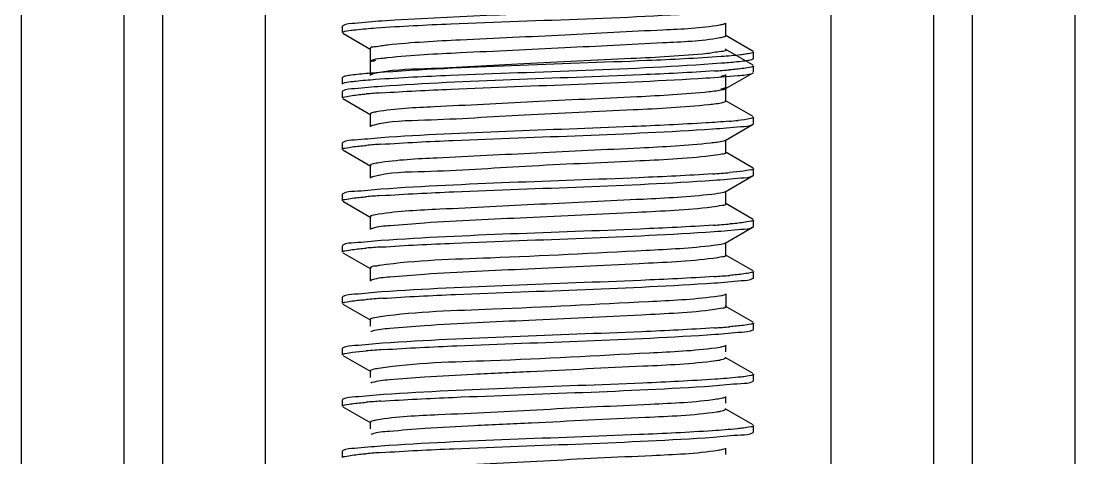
# Model space of a CAD drawing. Extents: x 27938 to 1507990, y 110129 to 923079.
# Drawn here: x 532387.5 to 532875.7, y 343133.7 to 343336.1 of the extents above; entities that cross this region are included whole.
import ezdxf

# ---------------------------------------------------------------- set-up
doc = ezdxf.new("R2010")
doc.units = 0
doc.header["$LTSCALE"] = 1000
doc.header["$MEASUREMENT"] = 0

msp = doc.modelspace()

# ---------------------------------------------------------------- linework, layer by layer
at = {"linetype": 'Continuous'}
for p, q in [((532387.5, 346328.15), (532387.5, 341587.12)), ((532435.13, 346328.15), (532435.13, 341587.12)), ((532452.99, 346328.15), (532452.99, 341587.12)), ((532500.61, 346328.15), (532500.61, 341587.12)), ((532762.55, 346328.15), (532762.55, 341587.12)), ((532810.18, 346328.15), (532810.18, 341587.12)), ((532828.04, 346328.15), (532828.04, 341587.12)), ((532875.66, 346328.15), (532875.66, 341587.12)), ((532713.95, 343329.29), (532713.95, 343335.24)), ((532536.56, 343334.01), (532536.33, 343333.75)), ((532536.33, 343330.78), (532536.33, 343333.75)), ((532536.33, 343330.78), (532536.33, 343333.75)), ((532536.56, 343330.52), (532549.48, 343323.03)), ((532726.61, 343322.11), (532713.68, 343329.59)), ((532549.22, 343323.34), (532549.22, 343317.38)), ((532726.61, 343315.65), (532713.68, 343323.13)), ((532726.83, 343318.87), (532726.83, 343321.85)), ((532726.83, 343318.87), (532726.83, 343321.85)), ((532549.22, 343316.88), (532549.22, 343310.93)), ((532726.61, 343318.61), (532726.83, 343318.87)), ((532726.83, 343312.41), (532726.83, 343315.39)), ((532726.83, 343312.41), (532726.83, 343315.39)), ((532536.56, 343310.2), (532536.33, 343309.94)), ((532713.68, 343304.67), (532726.61, 343312.15)), ((532713.95, 343305.48), (532713.95, 343311.43)), ((532726.45, 343312.07), (532726.61, 343312.15)), ((532536.33, 343306.96), (532536.33, 343309.94)), ((532536.33, 343306.96), (532536.33, 343309.94)), ((532536.56, 343303.74), (532536.33, 343303.48)), ((532536.33, 343300.51), (532536.33, 343303.48)), ((532536.33, 343300.51), (532536.33, 343303.48)), ((532536.56, 343300.25), (532549.48, 343292.76)), ((532713.68, 343304.67), (532713.61, 343304.63)), ((532713.95, 343299.02), (532713.95, 343304.97)), ((532713.95, 343299.02), (532713.61, 343298.68)), ((532726.61, 343291.84), (532713.68, 343299.32)), ((532549.22, 343293.07), (532549.22, 343287.11)), ((532726.83, 343288.6), (532726.83, 343291.58)), ((532726.83, 343288.6), (532726.83, 343291.58)), ((532713.68, 343280.86), (532726.61, 343288.34)), ((532726.61, 343288.34), (532726.83, 343288.6)), ((532713.95, 343275.21), (532713.95, 343281.16)), ((532536.56, 343279.93), (532536.33, 343279.67)), ((532536.33, 343276.69), (532536.33, 343279.67)), ((532536.33, 343276.69), (532536.33, 343279.67)), ((532536.56, 343276.43), (532549.48, 343268.95)), ((532726.61, 343268.03), (532713.68, 343275.51)), ((532549.22, 343269.25), (532549.22, 343263.3)), ((532726.83, 343264.79), (532726.83, 343267.76)), ((532726.83, 343264.79), (532726.83, 343267.76)), ((532713.68, 343257.05), (532726.61, 343264.53)), ((532726.61, 343264.53), (532726.83, 343264.79)), ((532713.95, 343251.39), (532713.95, 343257.35)), ((532536.56, 343256.12), (532536.33, 343255.86)), ((532536.33, 343252.88), (532536.33, 343255.86)), ((532536.33, 343252.88), (532536.33, 343255.86)), ((532536.56, 343252.62), (532549.48, 343245.14)), ((532726.61, 343244.21), (532713.68, 343251.7)), ((532549.22, 343245.44), (532549.22, 343239.49)), ((532726.83, 343240.98), (532726.83, 343243.95)), ((532726.83, 343240.98), (532726.83, 343243.95)), ((532713.68, 343233.23), (532726.61, 343240.71)), ((532726.61, 343240.71), (532726.83, 343240.98)), ((532536.56, 343232.31), (532536.33, 343232.05)), ((532536.33, 343229.07), (532536.33, 343232.05)), ((532536.33, 343229.07), (532536.33, 343232.05)), ((532713.95, 343227.58), (532713.95, 343233.53)), ((532536.56, 343228.81), (532549.48, 343221.33)), ((532726.61, 343220.4), (532713.68, 343227.88)), ((532549.22, 343221.63), (532549.22, 343215.67)), ((532726.83, 343217.16), (532726.83, 343220.14)), ((532726.83, 343217.16), (532726.83, 343220.14)), ((532726.61, 343216.9), (532726.83, 343217.16)), ((532536.56, 343208.49), (532536.33, 343208.23)), ((532536.33, 343205.26), (532536.33, 343208.23)), ((532536.33, 343205.26), (532536.33, 343208.23)), ((532713.94, 343209.68), (532713.94, 343203.73)), ((532536.56, 343205), (532549.48, 343197.51)), ((532726.61, 343196.59), (532713.68, 343204.07)), ((532549.22, 343197.81), (532549.22, 343194.82)), ((532726.61, 343193.09), (532726.83, 343193.35)), ((532726.83, 343193.35), (532726.83, 343196.33)), ((532726.83, 343193.35), (532726.83, 343196.33)), ((532549.61, 343192.23), (532549.48, 343192.16)), ((532550.07, 343192.4), (532549.61, 343192.23)), ((532536.56, 343184.68), (532536.33, 343184.42)), ((532536.33, 343181.44), (532536.33, 343184.42)), ((532536.33, 343181.44), (532536.33, 343184.42)), ((532713.95, 343182.93), (532713.95, 343185.91)), ((532536.56, 343181.18), (532549.48, 343173.7)), ((532726.61, 343172.77), (532713.68, 343180.26)), ((532549.22, 343174), (532549.22, 343171.03)), ((532549.59, 343168.41), (532549.48, 343168.35)), ((532550, 343168.57), (532549.59, 343168.41)), ((532726.61, 343169.28), (532726.83, 343169.54)), ((532726.83, 343169.54), (532726.83, 343172.51)), ((532726.83, 343169.54), (532726.83, 343172.51)), ((532536.56, 343160.87), (532536.33, 343160.61)), ((532536.33, 343157.63), (532536.33, 343160.61)), ((532536.33, 343157.63), (532536.33, 343160.61)), ((532713.95, 343159.13), (532713.95, 343162.1)), ((532536.56, 343157.37), (532549.48, 343149.89)), ((532726.61, 343148.96), (532713.68, 343156.44)), ((532549.22, 343150.19), (532549.22, 343147.21)), ((532549.95, 343144.74), (532549.48, 343144.54)), ((532726.61, 343145.46), (532726.83, 343145.72)), ((532726.83, 343145.72), (532726.83, 343148.7)), ((532726.83, 343145.72), (532726.83, 343148.7)), ((532536.56, 343137.06), (532536.33, 343136.79)), ((532536.33, 343133.82), (532536.33, 343136.79)), ((532536.33, 343133.82), (532536.33, 343136.79)), ((532713.95, 343135.32), (532713.95, 343138.28))]:
    msp.add_line(p, q, dxfattribs=at)
for centre, radius, start, end in [((532681.35, 343723.36), 411.26, 273.8184, 274.8056), ((532581.54, 342896.12), 407.66, 93.8401, 94.808), ((532698.42, 343495.72), 206.72, 274.7435, 275.8811), ((532581.52, 342872.47), 407.5, 93.846, 94.8037), ((532680.21, 343690), 425.57, 273.7257, 274.8047), ((532581.65, 342846.99), 409.18, 93.8348, 94.8035), ((532680.65, 343660.65), 420.01, 273.7603, 274.8059), ((532581.72, 342822.29), 410.06, 93.8289, 94.8034), ((532681.04, 343631.91), 415.07, 273.7925, 274.8061), ((532582.42, 342789.69), 418.88, 93.7677, 94.8057), ((532680.96, 343604.28), 411.26, 273.8662, 274.8539), ((532582.98, 342758.9), 425.88, 93.7244, 94.8042), ((532581.51, 342753.47), 407.44, 93.8464, 94.8037), ((532581.65, 342727.97), 409.13, 93.8351, 94.8035)]:
    msp.add_arc(centre, radius, start, end, dxfattribs=at)
for points, knots in [([(532551.93, 343332.98), (532563.46, 343333.81), (532616.76, 343336.41), (532670.15, 343337.45), (532711.83, 343340.53)], [0, 0, 0, 0, 0.21664, 1, 1, 1, 1]), ([(532685.03, 343341.96), (532673.88, 343341.43), (532630.41, 343339.55), (532586.9, 343338.32), (532554.62, 343336.14)], [0, 0, 0, 0, 0.256445, 1, 1, 1, 1]), ([(532554.62, 343336.14), (532550.44, 343335.86), (532544.58, 343335.05), (532538.19, 343334.95), (532536.56, 343334.01)], [0, 0, 0, 0, 0.690599, 1, 1, 1, 1]), ([(532713.68, 343334.94), (532713.4, 343334.78), (532712.56, 343334.53), (532711.72, 343334.35), (532711.2, 343334.26)], [0, 0, 0, 0, 0.378304, 1, 1, 1, 1]), ([(532536.33, 343330.78), (532536.33, 343330.9), (532537.76, 343331.79), (532539.06, 343331.7), (532540.33, 343331.88)], [0, 0, 0, 0, 0.088697, 1, 1, 1, 1]), ([(532540.33, 343331.88), (532541.06, 343331.98), (532544.92, 343332.45), (532548.8, 343332.75), (532551.93, 343332.98)], [0, 0, 0, 0, 0.191577, 1, 1, 1, 1]), ([(532711.2, 343334.26), (532702.51, 343332.7), (532678.41, 343331.76), (532638.4, 343329.51), (532595.87, 343327.61), (532568.51, 343326.22), (532557.31, 343325.03)], [0, 0, 0, 0, 0.17175, 0.467319, 0.780864, 1, 1, 1, 1]), ([(532557.31, 343325.03), (532555.29, 343324.81), (532553.36, 343324.22), (532549.22, 343324.07), (532549.22, 343323.34)], [0, 0, 0, 0, 0.733425, 1, 1, 1, 1]), ([(532711.2, 343328.31), (532702.51, 343326.75), (532678.41, 343325.8), (532638.4, 343323.55), (532595.87, 343321.66), (532568.51, 343320.27), (532557.31, 343319.08)], [0, 0, 0, 0, 0.17175, 0.467319, 0.780864, 1, 1, 1, 1]), ([(532713.94, 343329.29), (532713.94, 343329.01), (532712.67, 343328.61), (532711.89, 343328.43), (532711.2, 343328.31)], [0, 0, 0, 0, 0.286254, 1, 1, 1, 1]), ([(532705.44, 343321.09), (532693.72, 343319.88), (532665.33, 343318.43), (532621.69, 343316.65), (532582, 343313.96), (532558.45, 343313.6), (532550.62, 343311.62)], [0, 0, 0, 0, 0.227857, 0.549507, 0.843778, 1, 1, 1, 1]), ([(532713.94, 343322.83), (532713.95, 343322.06), (532709.58, 343321.95), (532707.56, 343321.32), (532705.44, 343321.09)], [0, 0, 0, 0, 0.266085, 1, 1, 1, 1]), ([(532723.01, 343320.77), (532722.3, 343320.67), (532718.58, 343320.21), (532714.85, 343319.91), (532711.83, 343319.69)], [0, 0, 0, 0, 0.191294, 1, 1, 1, 1]), ([(532726.83, 343321.85), (532726.83, 343321.48), (532724.96, 343321.16), (532723.97, 343320.91), (532723.01, 343320.77)], [0, 0, 0, 0, 0.274675, 1, 1, 1, 1]), ([(532551.73, 343317.82), (532551.1, 343317.7), (532550.38, 343317.53), (532549.23, 343317.14), (532549.22, 343316.88)], [0, 0, 0, 0, 0.711183, 1, 1, 1, 1]), ([(532557.31, 343319.08), (532556.32, 343318.97), (532553.73, 343318.59), (532550.92, 343318.52), (532549.48, 343317.68)], [0, 0, 0, 0, 0.373138, 1, 1, 1, 1]), ([(532551.73, 343309.15), (532563.23, 343309.99), (532616.58, 343312.59), (532670.01, 343313.63), (532711.77, 343316.71)], [0, 0, 0, 0, 0.216028, 1, 1, 1, 1]), ([(532711.83, 343319.69), (532700.43, 343318.85), (532647.12, 343316.25), (532593.74, 343315.17), (532551.93, 343312.14)], [0, 0, 0, 0, 0.214363, 1, 1, 1, 1]), ([(532711.77, 343316.71), (532712.92, 343316.79), (532716.67, 343317.09), (532720.41, 343317.43), (532722.99, 343317.79)], [0, 0, 0, 0, 0.307523, 1, 1, 1, 1]), ([(532726.83, 343315.39), (532726.83, 343314.96), (532724.56, 343314.67), (532723.41, 343314.36), (532722.26, 343314.21)], [0, 0, 0, 0, 0.271575, 1, 1, 1, 1]), ([(532722.99, 343317.79), (532723.78, 343317.9), (532724.99, 343318.11), (532726.22, 343318.39), (532726.61, 343318.61)], [0, 0, 0, 0, 0.642865, 1, 1, 1, 1]), ([(532540.33, 343311.04), (532539.5, 343310.93), (532538.25, 343310.71), (532536.96, 343310.43), (532536.56, 343310.2)], [0, 0, 0, 0, 0.644494, 1, 1, 1, 1]), ([(532551.93, 343312.14), (532550.74, 343312.05), (532546.87, 343311.75), (532542.99, 343311.41), (532540.33, 343311.04)], [0, 0, 0, 0, 0.307193, 1, 1, 1, 1]), ([(532550.62, 343311.62), (532550.39, 343311.57), (532550, 343311.46), (532549.63, 343311.31), (532549.48, 343311.23)], [0, 0, 0, 0, 0.587412, 1, 1, 1, 1]), ([(532708.73, 343313.02), (532697.45, 343312.25), (532645.99, 343309.77), (532594.46, 343308.58), (532554.34, 343305.85)], [0, 0, 0, 0, 0.219473, 1, 1, 1, 1]), ([(532704.81, 343309.78), (532709.74, 343310.09), (532716.85, 343310.9), (532724.33, 343311.14), (532726.45, 343312.07)], [0, 0, 0, 0, 0.681451, 1, 1, 1, 1]), ([(532713.68, 343311.13), (532713.44, 343310.99), (532712.74, 343310.76), (532712.04, 343310.61), (532711.6, 343310.52)], [0, 0, 0, 0, 0.385895, 1, 1, 1, 1]), ([(532536.33, 343306.96), (532536.33, 343307.09), (532537.74, 343307.97), (532539.03, 343307.88), (532540.28, 343308.06)], [0, 0, 0, 0, 0.088945, 1, 1, 1, 1]), ([(532554.34, 343305.85), (532550.23, 343305.57), (532544.46, 343304.77), (532538.16, 343304.67), (532536.56, 343303.74)], [0, 0, 0, 0, 0.690338, 1, 1, 1, 1]), ([(532540.28, 343308.06), (532541.01, 343308.16), (532544.81, 343308.62), (532548.64, 343308.92), (532551.73, 343309.15)], [0, 0, 0, 0, 0.191564, 1, 1, 1, 1]), ([(532554.24, 343302.87), (532565.02, 343303.6), (532615.21, 343306.03), (532665.45, 343307.34), (532704.81, 343309.78)], [0, 0, 0, 0, 0.215245, 1, 1, 1, 1]), ([(532713.94, 343305.48), (532713.94, 343305.23), (532712.88, 343304.84), (532712.2, 343304.69), (532711.6, 343304.57)], [0, 0, 0, 0, 0.290879, 1, 1, 1, 1]), ([(532536.33, 343300.51), (532536.33, 343300.93), (532538.55, 343301.22), (532539.69, 343301.53), (532540.81, 343301.67)], [0, 0, 0, 0, 0.271891, 1, 1, 1, 1]), ([(532706.16, 343303.31), (532695.06, 343302.11), (532667.83, 343300.73), (532625.38, 343298.82), (532585.22, 343296.6), (532560.96, 343295.61), (532552.15, 343294.08)], [0, 0, 0, 0, 0.216982, 0.529712, 0.826099, 1, 1, 1, 1]), ([(532713.61, 343304.63), (532713.31, 343304.48), (532710.85, 343303.79), (532708.34, 343303.55), (532706.16, 343303.31)], [0, 0, 0, 0, 0.133347, 1, 1, 1, 1]), ([(532706.16, 343297.36), (532694.5, 343296.09), (532665.99, 343294.66), (532622.04, 343292.88), (532582.03, 343290.06), (532558.25, 343289.85), (532550.46, 343287.77)], [0, 0, 0, 0, 0.225438, 0.548607, 0.844824, 1, 1, 1, 1]), ([(532713.61, 343298.68), (532713.31, 343298.52), (532710.85, 343297.84), (532708.34, 343297.59), (532706.16, 343297.36)], [0, 0, 0, 0, 0.133347, 1, 1, 1, 1]), ([(532552.15, 343294.08), (532551.41, 343293.95), (532550.6, 343293.76), (532549.23, 343293.36), (532549.22, 343293.07)], [0, 0, 0, 0, 0.715447, 1, 1, 1, 1]), ([(532726.45, 343291.24), (532726.15, 343291.11), (532723.9, 343290.52), (532721.58, 343290.3), (532719.6, 343290.09)], [0, 0, 0, 0, 0.138302, 1, 1, 1, 1]), ([(532726.83, 343291.58), (532726.83, 343291.51), (532726.71, 343291.35), (532726.55, 343291.28), (532726.45, 343291.24)], [0, 0, 0, 0, 0.368034, 1, 1, 1, 1]), ([(532550.46, 343287.77), (532550.26, 343287.72), (532549.93, 343287.62), (532549.61, 343287.49), (532549.48, 343287.41)], [0, 0, 0, 0, 0.580842, 1, 1, 1, 1]), ([(532554.19, 343279.05), (532565.34, 343279.81), (532616.56, 343282.28), (532667.85, 343283.51), (532707.87, 343286.17)], [0, 0, 0, 0, 0.217913, 1, 1, 1, 1]), ([(532704.81, 343288.95), (532693.37, 343288.24), (532643.18, 343285.87), (532592.93, 343284.67), (532554.24, 343282.03)], [0, 0, 0, 0, 0.227972, 1, 1, 1, 1]), ([(532707.87, 343286.17), (532712.21, 343286.46), (532718.29, 343287.3), (532724.92, 343287.37), (532726.61, 343288.34)], [0, 0, 0, 0, 0.691294, 1, 1, 1, 1]), ([(532554.24, 343282.03), (532550.14, 343281.75), (532544.41, 343280.96), (532538.16, 343280.85), (532536.56, 343279.93)], [0, 0, 0, 0, 0.69026, 1, 1, 1, 1]), ([(532713.68, 343280.86), (532713.42, 343280.71), (532711.17, 343280.03), (532708.85, 343279.8), (532706.85, 343279.57)], [0, 0, 0, 0, 0.130217, 1, 1, 1, 1]), ([(532536.33, 343276.69), (532536.33, 343277.13), (532538.6, 343277.41), (532539.75, 343277.72), (532540.89, 343277.87)], [0, 0, 0, 0, 0.271632, 1, 1, 1, 1]), ([(532706.85, 343279.57), (532696, 343278.35), (532669.09, 343276.99), (532626.84, 343275.05), (532586.34, 343272.88), (532561.71, 343271.82), (532552.61, 343270.34)], [0, 0, 0, 0, 0.211892, 0.522694, 0.821014, 1, 1, 1, 1]), ([(532706.85, 343273.62), (532695.27, 343272.31), (532666.68, 343270.89), (532622.45, 343269.11), (532582.13, 343266.17), (532558.1, 343266.11), (532550.33, 343263.92)], [0, 0, 0, 0, 0.222801, 0.547327, 0.845545, 1, 1, 1, 1]), ([(532713.94, 343275.21), (532713.95, 343274.55), (532710.33, 343274.33), (532708.62, 343273.82), (532706.85, 343273.62)], [0, 0, 0, 0, 0.26802, 1, 1, 1, 1]), ([(532552.61, 343270.34), (532551.75, 343270.21), (532550.83, 343269.98), (532549.22, 343269.59), (532549.22, 343269.25)], [0, 0, 0, 0, 0.718986, 1, 1, 1, 1]), ([(532726.83, 343267.76), (532726.83, 343267.32), (532724.47, 343267.04), (532723.28, 343266.72), (532722.09, 343266.56)], [0, 0, 0, 0, 0.270977, 1, 1, 1, 1]), ([(532550.33, 343263.92), (532550.16, 343263.87), (532549.87, 343263.78), (532549.6, 343263.67), (532549.48, 343263.6)], [0, 0, 0, 0, 0.574878, 1, 1, 1, 1]), ([(532707.87, 343265.33), (532696.53, 343264.58), (532645.3, 343262.12), (532594.01, 343260.93), (532554.19, 343258.22)], [0, 0, 0, 0, 0.221636, 1, 1, 1, 1]), ([(532554.29, 343255.25), (532565.48, 343256.01), (532616.78, 343258.48), (532668.15, 343259.7), (532708.2, 343262.38)], [0, 0, 0, 0, 0.218477, 1, 1, 1, 1]), ([(532708.2, 343262.38), (532712.46, 343262.66), (532718.43, 343263.49), (532724.95, 343263.58), (532726.61, 343264.53)], [0, 0, 0, 0, 0.690984, 1, 1, 1, 1]), ([(532554.19, 343258.22), (532550.11, 343257.94), (532544.39, 343257.15), (532538.15, 343257.03), (532536.56, 343256.12)], [0, 0, 0, 0, 0.690175, 1, 1, 1, 1]), ([(532713.68, 343257.05), (532713.44, 343256.91), (532711.41, 343256.27), (532709.31, 343256.05), (532707.5, 343255.84)], [0, 0, 0, 0, 0.13294, 1, 1, 1, 1]), ([(532536.33, 343252.88), (532536.33, 343253.31), (532538.61, 343253.6), (532539.77, 343253.91), (532540.92, 343254.06)], [0, 0, 0, 0, 0.271543, 1, 1, 1, 1]), ([(532707.5, 343255.84), (532696.91, 343254.58), (532670.33, 343253.25), (532628.3, 343251.28), (532587.48, 343249.16), (532562.48, 343248.03), (532553.09, 343246.61)], [0, 0, 0, 0, 0.206815, 0.515694, 0.81594, 1, 1, 1, 1]), ([(532713.94, 343251.39), (532713.95, 343250.8), (532710.69, 343250.53), (532709.12, 343250.08), (532707.5, 343249.88)], [0, 0, 0, 0, 0.269268, 1, 1, 1, 1]), ([(532553.09, 343246.61), (532552.12, 343246.46), (532551.09, 343246.2), (532549.22, 343245.82), (532549.22, 343245.44)], [0, 0, 0, 0, 0.721952, 1, 1, 1, 1]), ([(532707.5, 343249.88), (532696.03, 343248.52), (532667.35, 343247.2), (532623, 343244.95), (532584.77, 343243.44), (532561.05, 343241.49), (532552.9, 343240.87), (532550.23, 343240.08)], [0, 0, 0, 0, 0.21995, 0.54567, 0.845919, 0.946858, 1, 1, 1, 1]), ([(532726.83, 343243.95), (532726.83, 343243.51), (532724.51, 343243.23), (532723.34, 343242.91), (532722.17, 343242.76)], [0, 0, 0, 0, 0.271239, 1, 1, 1, 1]), ([(532550.23, 343240.08), (532550.08, 343240.04), (532549.83, 343239.95), (532549.58, 343239.85), (532549.48, 343239.79)], [0, 0, 0, 0, 0.569475, 1, 1, 1, 1]), ([(532708.2, 343241.54), (532696.88, 343240.78), (532645.58, 343238.32), (532594.21, 343237.13), (532554.29, 343234.41)], [0, 0, 0, 0, 0.220782, 1, 1, 1, 1]), ([(532554.34, 343231.44), (532565.57, 343232.2), (532616.96, 343234.68), (532668.41, 343235.88), (532708.5, 343238.58)], [0, 0, 0, 0, 0.2189, 1, 1, 1, 1]), ([(532708.5, 343238.58), (532712.69, 343238.87), (532718.57, 343239.68), (532724.97, 343239.78), (532726.61, 343240.71)], [0, 0, 0, 0, 0.690688, 1, 1, 1, 1]), ([(532554.29, 343234.41), (532550.18, 343234.13), (532544.43, 343233.33), (532538.16, 343233.23), (532536.56, 343232.31)], [0, 0, 0, 0, 0.69028, 1, 1, 1, 1]), ([(532708.13, 343232.1), (532697.8, 343230.81), (532663.34, 343229.17), (532611.89, 343226.26), (532570.58, 343225.3), (532553.61, 343222.87)], [0, 0, 0, 0, 0.201754, 0.667715, 1, 1, 1, 1]), ([(532713.68, 343233.23), (532713.46, 343233.1), (532711.64, 343232.51), (532709.75, 343232.3), (532708.13, 343232.1)], [0, 0, 0, 0, 0.135878, 1, 1, 1, 1]), ([(532536.33, 343229.07), (532536.33, 343229.5), (532538.62, 343229.79), (532539.78, 343230.1), (532540.93, 343230.25)], [0, 0, 0, 0, 0.271496, 1, 1, 1, 1]), ([(532713.95, 343227.58), (532713.95, 343227.04), (532711.03, 343226.73), (532709.59, 343226.33), (532708.13, 343226.15)], [0, 0, 0, 0, 0.270735, 1, 1, 1, 1]), ([(532553.61, 343222.87), (532552.97, 343222.78), (532551.73, 343222.43), (532549.22, 343222.51), (532549.22, 343221.63)], [0, 0, 0, 0, 0.421934, 1, 1, 1, 1]), ([(532708.13, 343226.15), (532696.77, 343224.73), (532668.05, 343223.44), (532623.5, 343221.15), (532584.89, 343219.66), (532560.98, 343217.66), (532552.79, 343217.06), (532550.14, 343216.24)], [0, 0, 0, 0, 0.216944, 0.543769, 0.846123, 0.94739, 1, 1, 1, 1]), ([(532708.5, 343217.75), (532697.2, 343216.99), (532645.82, 343214.52), (532594.37, 343213.32), (532554.34, 343210.6)], [0, 0, 0, 0, 0.220034, 1, 1, 1, 1]), ([(532726.83, 343220.14), (532726.83, 343219.7), (532724.54, 343219.42), (532723.38, 343219.11), (532722.23, 343218.96)], [0, 0, 0, 0, 0.271443, 1, 1, 1, 1]), ([(532550.14, 343216.24), (532550.01, 343216.2), (532549.79, 343216.12), (532549.57, 343216.03), (532549.48, 343215.98)], [0, 0, 0, 0, 0.564588, 1, 1, 1, 1]), ([(532554.9, 343207.66), (532566.19, 343208.42), (532617.45, 343210.88), (532668.77, 343212.11), (532708.69, 343214.78)], [0, 0, 0, 0, 0.220426, 1, 1, 1, 1]), ([(532708.69, 343214.78), (532712.84, 343215.06), (532718.68, 343215.8), (532724.97, 343216.03), (532726.61, 343216.93)], [0, 0, 0, 0, 0.69021, 1, 1, 1, 1]), ([(532554.34, 343210.6), (532550.22, 343210.32), (532544.45, 343209.52), (532538.16, 343209.42), (532536.56, 343208.49)], [0, 0, 0, 0, 0.690334, 1, 1, 1, 1]), ([(532708.73, 343208.36), (532698.59, 343207.03), (532664.26, 343205.43), (532612.7, 343202.49), (532571.08, 343201.49), (532553.84, 343199.09)], [0, 0, 0, 0, 0.197543, 0.663489, 1, 1, 1, 1]), ([(532713.68, 343209.42), (532713.48, 343209.3), (532711.86, 343208.75), (532710.17, 343208.55), (532708.73, 343208.36)], [0, 0, 0, 0, 0.139149, 1, 1, 1, 1]), ([(532536.33, 343205.26), (532536.33, 343205.7), (532538.65, 343205.98), (532539.82, 343206.3), (532540.99, 343206.45)], [0, 0, 0, 0, 0.27127, 1, 1, 1, 1]), ([(532713.94, 343203.73), (532713.83, 343203.23), (532711.44, 343202.97), (532710.01, 343202.58), (532708.73, 343202.41)], [0, 0, 0, 0, 0.283505, 1, 1, 1, 1]), ([(532553.84, 343199.09), (532552.68, 343198.93), (532551.49, 343198.62), (532549.22, 343198.26), (532549.22, 343197.81)], [0, 0, 0, 0, 0.725422, 1, 1, 1, 1]), ([(532708.73, 343202.41), (532697.49, 343200.93), (532668.76, 343199.69), (532624.02, 343197.34), (532585.05, 343195.88), (532560.94, 343193.83), (532552.7, 343193.25), (532550.07, 343192.4)], [0, 0, 0, 0, 0.213782, 0.541615, 0.846127, 0.947805, 1, 1, 1, 1]), ([(532708.69, 343193.95), (532697.48, 343193.18), (532646.21, 343190.74), (532594.89, 343189.51), (532554.9, 343186.83)], [0, 0, 0, 0, 0.218989, 1, 1, 1, 1]), ([(532708.98, 343190.99), (532713.06, 343191.27), (532718.78, 343192.06), (532725.01, 343192.17), (532726.61, 343193.09)], [0, 0, 0, 0, 0.690165, 1, 1, 1, 1]), ([(532726.83, 343196.33), (532726.83, 343195.88), (532724.5, 343195.54), (532723.29, 343195.27), (532722.11, 343195.13)], [0, 0, 0, 0, 0.273218, 1, 1, 1, 1]), ([(532555.31, 343183.88), (532566.65, 343184.63), (532617.88, 343187.08), (532669.16, 343188.27), (532708.98, 343190.99)], [0, 0, 0, 0, 0.22166, 1, 1, 1, 1]), ([(532554.9, 343186.83), (532550.65, 343186.54), (532544.7, 343185.72), (532538.21, 343185.63), (532536.56, 343184.68)], [0, 0, 0, 0, 0.690918, 1, 1, 1, 1]), ([(532709.29, 343184.63), (532699.14, 343183.22), (532664.28, 343181.67), (532612.29, 343178.53), (532570.19, 343177.79), (532553.03, 343175.16)], [0, 0, 0, 0, 0.196293, 0.667285, 1, 1, 1, 1]), ([(532713.68, 343185.61), (532713.5, 343185.5), (532712.07, 343184.99), (532710.57, 343184.81), (532709.29, 343184.63)], [0, 0, 0, 0, 0.142507, 1, 1, 1, 1]), ([(532536.33, 343181.44), (532536.33, 343181.89), (532538.7, 343182.17), (532539.89, 343182.49), (532541.09, 343182.65)], [0, 0, 0, 0, 0.270941, 1, 1, 1, 1]), ([(532709.29, 343178.67), (532698.2, 343177.13), (532669.47, 343175.92), (532632.04, 343174.02), (532598.28, 343172.43), (532576.5, 343171.37), (532560.92, 343169.99), (532552.62, 343169.45), (532550, 343168.57)], [0, 0, 0, 0, 0.210475, 0.53923, 0.704492, 0.84595, 0.948117, 1, 1, 1, 1]), ([(532713.68, 343180.26), (532714.35, 343179.87), (532711.06, 343178.78), (532710.1, 343178.79), (532709.29, 343178.67)], [0, 0, 0, 0, 0.48462, 1, 1, 1, 1]), ([(532553.03, 343175.16), (532552.07, 343175.01), (532551.06, 343174.76), (532549.22, 343174.38), (532549.22, 343174)], [0, 0, 0, 0, 0.721664, 1, 1, 1, 1]), ([(532708.98, 343170.16), (532697.83, 343169.39), (532646.61, 343166.92), (532595.33, 343165.7), (532555.31, 343163.04)], [0, 0, 0, 0, 0.21791, 1, 1, 1, 1]), ([(532707.86, 343167.1), (532712.2, 343167.39), (532718.28, 343168.23), (532724.92, 343168.31), (532726.61, 343169.28)], [0, 0, 0, 0, 0.691292, 1, 1, 1, 1]), ([(532722.27, 343171.34), (532721.43, 343171.23), (532717, 343170.73), (532712.56, 343170.4), (532708.98, 343170.16)], [0, 0, 0, 0, 0.191746, 1, 1, 1, 1]), ([(532726.83, 343172.51), (532726.83, 343172.08), (532724.57, 343171.8), (532723.42, 343171.49), (532722.27, 343171.34)], [0, 0, 0, 0, 0.271633, 1, 1, 1, 1]), ([(532554.18, 343159.99), (532565.33, 343160.75), (532616.55, 343163.22), (532667.84, 343164.45), (532707.86, 343167.1)], [0, 0, 0, 0, 0.217894, 1, 1, 1, 1]), ([(532536.33, 343157.63), (532536.33, 343158.06), (532538.6, 343158.35), (532539.75, 343158.66), (532540.89, 343158.81)], [0, 0, 0, 0, 0.271635, 1, 1, 1, 1]), ([(532555.31, 343163.04), (532550.97, 343162.75), (532544.89, 343161.91), (532538.25, 343161.84), (532536.56, 343160.87)], [0, 0, 0, 0, 0.691306, 1, 1, 1, 1]), ([(532709.82, 343160.89), (532699.63, 343159.39), (532672.75, 343158.22), (532629.73, 343156.1), (532587.47, 343153.81), (532561.55, 343152.85), (532552.12, 343151.2)], [0, 0, 0, 0, 0.195608, 0.509578, 0.818222, 1, 1, 1, 1]), ([(532713.68, 343161.79), (532713.27, 343161.56), (532711.95, 343161.25), (532710.66, 343161.01), (532709.82, 343160.89)], [0, 0, 0, 0, 0.360492, 1, 1, 1, 1]), ([(532709.82, 343154.94), (532698.88, 343153.33), (532670.17, 343152.17), (532632.69, 343150.24), (532598.63, 343148.63), (532576.62, 343147.57), (532560.92, 343146.16), (532552.56, 343145.64), (532549.95, 343144.74)], [0, 0, 0, 0, 0.207037, 0.536641, 0.703085, 0.845616, 0.94834, 1, 1, 1, 1]), ([(532713.68, 343156.44), (532714.27, 343156.1), (532711.42, 343155.01), (532710.55, 343155.04), (532709.82, 343154.94)], [0, 0, 0, 0, 0.481431, 1, 1, 1, 1]), ([(532552.12, 343151.2), (532551.39, 343151.07), (532550.58, 343150.88), (532549.22, 343150.48), (532549.22, 343150.19)], [0, 0, 0, 0, 0.715451, 1, 1, 1, 1]), ([(532707.86, 343146.27), (532696.51, 343145.51), (532645.29, 343143.06), (532594, 343141.87), (532554.18, 343139.15)], [0, 0, 0, 0, 0.221664, 1, 1, 1, 1]), ([(532722.09, 343147.5), (532721.19, 343147.38), (532716.45, 343146.86), (532711.7, 343146.52), (532707.86, 343146.27)], [0, 0, 0, 0, 0.191058, 1, 1, 1, 1]), ([(532708.19, 343143.31), (532712.45, 343143.6), (532718.43, 343144.43), (532724.95, 343144.51), (532726.61, 343145.46)], [0, 0, 0, 0, 0.690982, 1, 1, 1, 1]), ([(532726.83, 343148.7), (532726.83, 343148.25), (532724.47, 343147.98), (532723.28, 343147.65), (532722.09, 343147.5)], [0, 0, 0, 0, 0.270968, 1, 1, 1, 1]), ([(532554.18, 343139.15), (532550.1, 343138.87), (532544.38, 343138.08), (532538.15, 343137.97), (532536.56, 343137.06)], [0, 0, 0, 0, 0.690172, 1, 1, 1, 1]), ([(532554.28, 343136.18), (532565.48, 343136.94), (532616.78, 343139.42), (532668.14, 343140.63), (532708.19, 343143.31)], [0, 0, 0, 0, 0.218459, 1, 1, 1, 1]), ([(532536.33, 343133.82), (532536.33, 343134.25), (532538.61, 343134.54), (532539.77, 343134.85), (532540.92, 343135)], [0, 0, 0, 0, 0.271546, 1, 1, 1, 1]), ([(532710.32, 343137.15), (532700.21, 343135.57), (532673.15, 343134.46), (532629.76, 343132.3), (532587.15, 343129.92), (532561.06, 343129.07), (532551.72, 343127.31)], [0, 0, 0, 0, 0.193342, 0.50965, 0.820575, 1, 1, 1, 1]), ([(532713.68, 343137.98), (532713.32, 343137.77), (532712.18, 343137.48), (532711.05, 343137.27), (532710.32, 343137.15)], [0, 0, 0, 0, 0.365978, 1, 1, 1, 1])]:
    msp.add_open_spline(points, degree=3, knots=knots, dxfattribs=at)
for points in [[(532722.26, 343314.21), (532720.11, 343313.93), (532717.96, 343313.73), (532715.8, 343313.55)], [(532540.81, 343301.67), (532542.99, 343301.96), (532545.18, 343302.16), (532547.37, 343302.35)], [(532715.51, 343289.71), (532711.95, 343289.41), (532708.38, 343289.17), (532704.81, 343288.95)], [(532540.89, 343277.87), (532543.05, 343278.15), (532545.22, 343278.35), (532547.39, 343278.54)], [(532722.09, 343266.56), (532720.02, 343266.3), (532717.94, 343266.11), (532715.86, 343265.93)], [(532540.92, 343254.06), (532543.07, 343254.34), (532545.23, 343254.54), (532547.39, 343254.73)], [(532722.17, 343242.76), (532720.07, 343242.49), (532717.95, 343242.29), (532715.84, 343242.11)], [(532540.93, 343230.25), (532543.08, 343230.53), (532545.23, 343230.73), (532547.39, 343230.91)], [(532722.23, 343218.96), (532720.1, 343218.68), (532717.96, 343218.48), (532715.82, 343218.3)], [(532540.99, 343206.45), (532543.1, 343206.72), (532545.22, 343206.92), (532547.33, 343207.1)], [(532722.11, 343195.13), (532720, 343194.87), (532717.88, 343194.67), (532715.76, 343194.49)], [(532541.09, 343182.65), (532543.16, 343182.91), (532545.23, 343183.1), (532547.31, 343183.28)], [(532540.89, 343158.81), (532543.05, 343159.09), (532545.22, 343159.29), (532547.39, 343159.48)], [(532540.92, 343135), (532543.07, 343135.28), (532545.23, 343135.48), (532547.39, 343135.66)]]:
    msp.add_open_spline(points, degree=3, dxfattribs=at)

doc.saveas('drawing.dxf')
